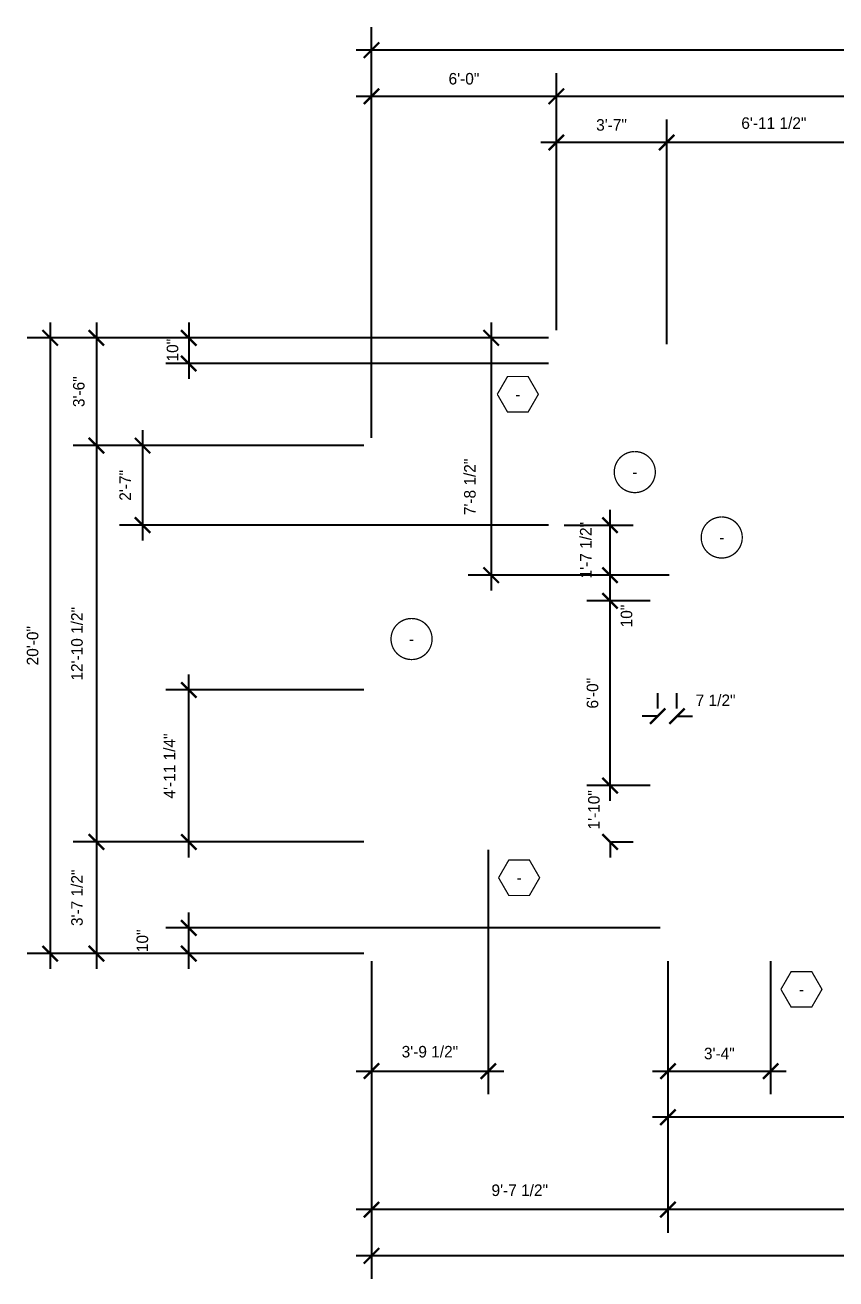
# Model space of a CAD drawing. Extents: x -3307 to 0, y -1500 to 1334.
# Drawn here: x -3306.5 to -2990.6, y -528.5 to -39.9 of the extents above; entities that cross this region are included whole.
import ezdxf

# ---------------------------------------------------------------- set-up
doc = ezdxf.new("R2010")
doc.units = 0
doc.header["$LTSCALE"] = 48
doc.header["$MEASUREMENT"] = 0
doc.header["$PDMODE"] = 3
doc.header["$PDSIZE"] = -2
doc.layers.get('0').update_dxf_attribs({"linetype": 'CONTINUOUS'})
doc.layers.get('DEFPOINTS').update_dxf_attribs({"linetype": 'CONTINUOUS'})
for name, color, linetype in [('A-DIMS', 3, 'CONTINUOUS'), ('A-SYM', 2, 'CONTINUOUS'), ('A-SYM TEXT', 3, 'CONTINUOUS')]:
    doc.layers.add(name, color=color, linetype=linetype)
doc.styles.get("Standard").update_dxf_attribs({"font": 'ERASMD.TTF', "height": 4.5})
doc.dimstyles.new('ARCHITECTURE', dxfattribs={"dimscale": 48, "dimtxt": 0.18, "dimasz": 0.125, "dimexe": 0.1875, "dimexo": 0.0625, "dimgap": 0.09375, "dimtad": 1, "dimdec": 4, "dimzin": 3, "dimdsep": 46, "dimlunit": 4, "dimtxsty": 'Standard', "dimblk1": 'ARCHTICK', "dimblk2": 'ARCHTICK', "dimsah": 1, "dimcen": 0.09375, "dimdle": 0.125, "dimclrd": 1, "dimclre": 1, "dimclrt": 3, "dimadec": 0, "dimazin": 0, "dimtfac": 1, "dimtdec": 4, "dimtofl": 0, "dimtmove": 2, "dimatfit": 3, "dimldrblk": 'ARCHTICK', "dimfxl": 1, "dimfrac": 2, "dimtolj": 1, "dimtzin": 0, "dimarcsym": 0})

# ---------------------------------------------------------------- blocks, each defined once
blk = doc.blocks.new('_ARCHTICK')
at = {"color": 0, "linetype": 'ByBlock', "const_width": 0.15}
blk.add_lwpolyline([(-0.5, -0.5), (0.5, 0.5)], dxfattribs=at)
blk = doc.blocks.new('*D37')
at = {"layer": 'A-DIMS', "color": 1, "lineweight": -2, "transparency": 16777216}
for p, q in [((-3171.54, -404.75), (-3171.54, -528.54)), ((-2469.54, -404.75), (-2469.54, -528.54)), ((-2463.54, -519.54), (-3177.54, -519.54))]:
    blk.add_line(p, q, dxfattribs=at)
at = {"layer": 'DEFPOINTS', "color": 0, "transparency": 16777216}
for p in [(-3171.54, -401.75), (-2469.54, -401.75), (-3171.54, -519.54)]:
    blk.add_point(p, dxfattribs=at)
at = {"layer": 'A-DIMS', "color": 1, "lineweight": -2, "transparency": 16777216, "xscale": 6, "yscale": 6, "zscale": 6, "rotation": 180}
blk.add_blockref('_ARCHTICK', (-3171.54, -519.54), dxfattribs=at)
at = {"layer": 'A-DIMS', "color": 1, "lineweight": -2, "transparency": 16777216, "xscale": 6, "yscale": 6, "zscale": 6}
blk.add_blockref('_ARCHTICK', (-2469.54, -519.54), dxfattribs=at)
at = {"layer": 'A-DIMS', "color": 3, "transparency": 16777216, "insert": (-2820.54, -512.72), "char_height": 4.5, "attachment_point": 5}
blk.add_mtext('\\A1;58\'-6"', dxfattribs=at)
blk = doc.blocks.new('*D39')
at = {"layer": 'A-DIMS', "color": 1, "lineweight": -2, "transparency": 16777216}
for p, q in [((-3056.04, -404.75), (-3056.04, -510.54)), ((-2539.54, -416.75), (-2539.54, -510.54)), ((-2533.54, -501.54), (-3062.04, -501.54))]:
    blk.add_line(p, q, dxfattribs=at)
at = {"layer": 'DEFPOINTS', "color": 0, "transparency": 16777216}
for p in [(-3056.04, -401.75), (-2539.54, -413.75), (-3056.04, -501.54)]:
    blk.add_point(p, dxfattribs=at)
at = {"layer": 'A-DIMS', "color": 1, "lineweight": -2, "transparency": 16777216, "xscale": 6, "yscale": 6, "zscale": 6, "rotation": 180}
blk.add_blockref('_ARCHTICK', (-3056.04, -501.54), dxfattribs=at)
at = {"layer": 'A-DIMS', "color": 1, "lineweight": -2, "transparency": 16777216, "xscale": 6, "yscale": 6, "zscale": 6}
blk.add_blockref('_ARCHTICK', (-2539.54, -501.54), dxfattribs=at)
at = {"layer": 'A-DIMS', "color": 3, "transparency": 16777216, "insert": (-2797.79, -494.01), "char_height": 4.5, "attachment_point": 5}
blk.add_mtext('\\A1;43\'-0 1/2"', dxfattribs=at)
blk = doc.blocks.new('*D40')
at = {"layer": 'A-DIMS', "color": 1, "lineweight": -2, "transparency": 16777216}
for p, q in [((-3171.54, -404.75), (-3171.54, -510.54)), ((-3056.04, -404.75), (-3056.04, -510.54)), ((-3050.04, -501.54), (-3177.54, -501.54))]:
    blk.add_line(p, q, dxfattribs=at)
at = {"layer": 'DEFPOINTS', "color": 0, "transparency": 16777216}
for p in [(-3171.54, -401.75), (-3056.04, -401.75), (-3171.54, -501.54)]:
    blk.add_point(p, dxfattribs=at)
at = {"layer": 'A-DIMS', "color": 1, "lineweight": -2, "transparency": 16777216, "xscale": 6, "yscale": 6, "zscale": 6, "rotation": 180}
blk.add_blockref('_ARCHTICK', (-3171.54, -501.54), dxfattribs=at)
at = {"layer": 'A-DIMS', "color": 1, "lineweight": -2, "transparency": 16777216, "xscale": 6, "yscale": 6, "zscale": 6}
blk.add_blockref('_ARCHTICK', (-3056.04, -501.54), dxfattribs=at)
at = {"layer": 'A-DIMS', "color": 3, "transparency": 16777216, "insert": (-3113.79, -494.01), "char_height": 4.5, "attachment_point": 5}
blk.add_mtext('\\A1;9\'-7 1/2"', dxfattribs=at)
blk = doc.blocks.new('*D50')
at = {"layer": 'A-DIMS', "color": 1, "lineweight": -2, "transparency": 16777216}
for p, q in [((-3056.04, -404.75), (-3056.04, -474.54)), ((-2863.54, -401.25), (-2863.54, -474.54)), ((-2857.54, -465.54), (-3062.04, -465.54))]:
    blk.add_line(p, q, dxfattribs=at)
at = {"layer": 'DEFPOINTS', "color": 0, "transparency": 16777216}
for p in [(-2863.54, -398.25), (-3056.04, -401.75), (-3056.04, -465.54)]:
    blk.add_point(p, dxfattribs=at)
at = {"layer": 'A-DIMS', "color": 1, "lineweight": -2, "transparency": 16777216, "xscale": 6, "yscale": 6, "zscale": 6, "rotation": 180}
blk.add_blockref('_ARCHTICK', (-3056.04, -465.54), dxfattribs=at)
at = {"layer": 'A-DIMS', "color": 1, "lineweight": -2, "transparency": 16777216, "xscale": 6, "yscale": 6, "zscale": 6}
blk.add_blockref('_ARCHTICK', (-2863.54, -465.54), dxfattribs=at)
at = {"layer": 'A-DIMS', "color": 3, "transparency": 16777216, "insert": (-2959.79, -458.01), "char_height": 4.5, "attachment_point": 5}
blk.add_mtext('\\A1;16\'-0 1/2"', dxfattribs=at)
blk = doc.blocks.new('*D51')
at = {"layer": 'A-DIMS', "color": 1, "lineweight": -2, "transparency": 16777216}
for p, q in [((-3126.04, -361.25), (-3126.04, -456.54)), ((-3171.54, -404.75), (-3171.54, -456.54)), ((-3177.54, -447.54), (-3120.04, -447.54))]:
    blk.add_line(p, q, dxfattribs=at)
at = {"layer": 'DEFPOINTS', "color": 0, "transparency": 16777216}
for p in [(-3126.04, -358.25), (-3171.54, -401.75), (-3126.04, -447.54)]:
    blk.add_point(p, dxfattribs=at)
at = {"layer": 'A-DIMS', "color": 1, "lineweight": -2, "transparency": 16777216, "xscale": 6, "yscale": 6, "zscale": 6, "rotation": 180}
blk.add_blockref('_ARCHTICK', (-3171.54, -447.54), dxfattribs=at)
at = {"layer": 'A-DIMS', "color": 1, "lineweight": -2, "transparency": 16777216, "xscale": 6, "yscale": 6, "zscale": 6}
blk.add_blockref('_ARCHTICK', (-3126.04, -447.54), dxfattribs=at)
at = {"layer": 'A-DIMS', "color": 3, "transparency": 16777216, "insert": (-3148.79, -440.01), "char_height": 4.5, "attachment_point": 5}
blk.add_mtext('\\A1;3\'-9 1/2"', dxfattribs=at)
blk = doc.blocks.new('*D52')
at = {"layer": 'A-DIMS', "color": 1, "lineweight": -2, "transparency": 16777216}
for p, q in [((-3056.04, -404.75), (-3056.04, -456.54)), ((-3016.04, -404.75), (-3016.04, -456.54)), ((-3062.04, -447.54), (-3010.04, -447.54))]:
    blk.add_line(p, q, dxfattribs=at)
at = {"layer": 'DEFPOINTS', "color": 0, "transparency": 16777216}
for p in [(-3056.04, -401.75), (-3016.04, -401.75), (-3016.04, -447.54)]:
    blk.add_point(p, dxfattribs=at)
at = {"layer": 'A-DIMS', "color": 1, "lineweight": -2, "transparency": 16777216, "xscale": 6, "yscale": 6, "zscale": 6, "rotation": 180}
blk.add_blockref('_ARCHTICK', (-3056.04, -447.54), dxfattribs=at)
at = {"layer": 'A-DIMS', "color": 1, "lineweight": -2, "transparency": 16777216, "xscale": 6, "yscale": 6, "zscale": 6}
blk.add_blockref('_ARCHTICK', (-3016.04, -447.54), dxfattribs=at)
at = {"layer": 'A-DIMS', "color": 3, "transparency": 16777216, "insert": (-3036.04, -440.72), "char_height": 4.5, "attachment_point": 5}
blk.add_mtext('\\A1;3\'-4"', dxfattribs=at)
blk = doc.blocks.new('*D56')
at = {"layer": 'A-DIMS', "color": 1, "lineweight": -2, "transparency": 16777216}
for p, q in [((-3171.54, -200.75), (-3171.54, -40.63)), ((-2469.54, -158.75), (-2469.54, -40.63)), ((-2463.54, -49.63), (-3177.54, -49.63))]:
    blk.add_line(p, q, dxfattribs=at)
at = {"layer": 'DEFPOINTS', "color": 0, "transparency": 16777216}
for p in [(-3171.54, -49.63), (-2469.54, -161.75), (-3171.54, -203.75)]:
    blk.add_point(p, dxfattribs=at)
at = {"layer": 'A-DIMS', "color": 1, "lineweight": -2, "transparency": 16777216, "xscale": 6, "yscale": 6, "zscale": 6, "rotation": 180}
blk.add_blockref('_ARCHTICK', (-3171.54, -49.63), dxfattribs=at)
at = {"layer": 'A-DIMS', "color": 1, "lineweight": -2, "transparency": 16777216, "xscale": 6, "yscale": 6, "zscale": 6}
blk.add_blockref('_ARCHTICK', (-2469.54, -49.63), dxfattribs=at)
at = {"layer": 'A-DIMS', "color": 3, "transparency": 16777216, "insert": (-2820.54, -42.8), "char_height": 4.5, "attachment_point": 5}
blk.add_mtext('\\A1;58\'-6"', dxfattribs=at)
blk = doc.blocks.new('*D57')
at = {"layer": 'A-DIMS', "color": 1, "lineweight": -2, "transparency": 16777216}
for p, q in [((-3099.54, -158.75), (-3099.54, -58.63)), ((-2469.54, -158.75), (-2469.54, -58.63)), ((-2463.54, -67.63), (-3105.54, -67.63))]:
    blk.add_line(p, q, dxfattribs=at)
at = {"layer": 'DEFPOINTS', "color": 0, "transparency": 16777216}
for p in [(-3099.54, -67.63), (-3099.54, -161.75), (-2469.54, -161.75)]:
    blk.add_point(p, dxfattribs=at)
at = {"layer": 'A-DIMS', "color": 1, "lineweight": -2, "transparency": 16777216, "xscale": 6, "yscale": 6, "zscale": 6, "rotation": 180}
blk.add_blockref('_ARCHTICK', (-3099.54, -67.63), dxfattribs=at)
at = {"layer": 'A-DIMS', "color": 1, "lineweight": -2, "transparency": 16777216, "xscale": 6, "yscale": 6, "zscale": 6}
blk.add_blockref('_ARCHTICK', (-2469.54, -67.63), dxfattribs=at)
at = {"layer": 'A-DIMS', "color": 3, "transparency": 16777216, "insert": (-2784.54, -60.8), "char_height": 4.5, "attachment_point": 5}
blk.add_mtext('\\A1;52\'-6"', dxfattribs=at)
blk = doc.blocks.new('*D58')
at = {"layer": 'A-DIMS', "color": 1, "lineweight": -2, "transparency": 16777216}
for p, q in [((-3171.54, -200.75), (-3171.54, -58.63)), ((-3099.54, -158.75), (-3099.54, -58.63)), ((-3093.54, -67.63), (-3177.54, -67.63))]:
    blk.add_line(p, q, dxfattribs=at)
at = {"layer": 'DEFPOINTS', "color": 0, "transparency": 16777216}
for p in [(-3171.54, -67.63), (-3099.54, -161.75), (-3171.54, -203.75)]:
    blk.add_point(p, dxfattribs=at)
at = {"layer": 'A-DIMS', "color": 1, "lineweight": -2, "transparency": 16777216, "xscale": 6, "yscale": 6, "zscale": 6, "rotation": 180}
blk.add_blockref('_ARCHTICK', (-3171.54, -67.63), dxfattribs=at)
at = {"layer": 'A-DIMS', "color": 1, "lineweight": -2, "transparency": 16777216, "xscale": 6, "yscale": 6, "zscale": 6}
blk.add_blockref('_ARCHTICK', (-3099.54, -67.63), dxfattribs=at)
at = {"layer": 'A-DIMS', "color": 3, "transparency": 16777216, "insert": (-3135.54, -60.8), "char_height": 4.5, "attachment_point": 5}
blk.add_mtext('\\A1;6\'-0"', dxfattribs=at)
blk = doc.blocks.new('*D67')
at = {"layer": 'A-DIMS', "color": 1, "lineweight": -2, "transparency": 16777216}
for p, q in [((-3056.54, -164.25), (-3056.54, -76.63)), ((-2973.04, -164.25), (-2973.04, -76.63)), ((-2967.04, -85.63), (-3062.54, -85.63))]:
    blk.add_line(p, q, dxfattribs=at)
at = {"layer": 'DEFPOINTS', "color": 0, "transparency": 16777216}
for p in [(-3056.54, -85.63), (-3056.54, -167.25), (-2973.04, -167.25)]:
    blk.add_point(p, dxfattribs=at)
at = {"layer": 'A-DIMS', "color": 1, "lineweight": -2, "transparency": 16777216, "xscale": 6, "yscale": 6, "zscale": 6, "rotation": 180}
blk.add_blockref('_ARCHTICK', (-3056.54, -85.63), dxfattribs=at)
at = {"layer": 'A-DIMS', "color": 1, "lineweight": -2, "transparency": 16777216, "xscale": 6, "yscale": 6, "zscale": 6}
blk.add_blockref('_ARCHTICK', (-2973.04, -85.63), dxfattribs=at)
at = {"layer": 'A-DIMS', "color": 3, "transparency": 16777216, "insert": (-3014.79, -78.09), "char_height": 4.5, "attachment_point": 5}
blk.add_mtext('\\A1;6\'-11 1/2"', dxfattribs=at)
blk = doc.blocks.new('*D68')
at = {"layer": 'A-DIMS', "color": 1, "lineweight": -2, "transparency": 16777216}
for p, q in [((-3099.54, -158.75), (-3099.54, -76.63)), ((-3056.54, -164.25), (-3056.54, -76.63)), ((-3050.54, -85.63), (-3105.54, -85.63))]:
    blk.add_line(p, q, dxfattribs=at)
at = {"layer": 'DEFPOINTS', "color": 0, "transparency": 16777216}
for p in [(-3099.54, -85.63), (-3099.54, -161.75), (-3056.54, -167.25)]:
    blk.add_point(p, dxfattribs=at)
at = {"layer": 'A-DIMS', "color": 1, "lineweight": -2, "transparency": 16777216, "xscale": 6, "yscale": 6, "zscale": 6, "rotation": 180}
blk.add_blockref('_ARCHTICK', (-3099.54, -85.63), dxfattribs=at)
at = {"layer": 'A-DIMS', "color": 1, "lineweight": -2, "transparency": 16777216, "xscale": 6, "yscale": 6, "zscale": 6}
blk.add_blockref('_ARCHTICK', (-3056.54, -85.63), dxfattribs=at)
at = {"layer": 'A-DIMS', "color": 3, "transparency": 16777216, "insert": (-3078.04, -78.8), "char_height": 4.5, "attachment_point": 5}
blk.add_mtext('\\A1;3\'-7"', dxfattribs=at)
blk = doc.blocks.new('*D107')
at = {"layer": 'A-DIMS', "color": 1, "lineweight": -2, "transparency": 16777216}
for p, q in [((-3296.74, -155.75), (-3296.74, -407.75)), ((-3102.54, -161.75), (-3305.74, -161.75)), ((-3174.54, -401.75), (-3305.74, -401.75))]:
    blk.add_line(p, q, dxfattribs=at)
at = {"layer": 'DEFPOINTS', "color": 0, "transparency": 16777216}
for p in [(-3099.54, -161.75), (-3296.74, -401.75), (-3171.54, -401.75)]:
    blk.add_point(p, dxfattribs=at)
at = {"layer": 'A-DIMS', "color": 1, "lineweight": -2, "transparency": 16777216, "xscale": 6, "yscale": 6, "zscale": 6}
for p, rotation in [((-3296.74, -161.75), 90), ((-3296.74, -401.75), 270)]:
    blk.add_blockref('_ARCHTICK', p, dxfattribs=dict(at, rotation=rotation))
at = {"layer": 'A-DIMS', "color": 3, "transparency": 16777216, "insert": (-3303.56, -281.75), "char_height": 4.5, "attachment_point": 5, "rotation": 90}
blk.add_mtext('\\A1;20\'-0"', dxfattribs=at)
blk = doc.blocks.new('*D108')
at = {"layer": 'A-DIMS', "color": 1, "lineweight": -2, "transparency": 16777216}
for p, q in [((-3278.74, -155.75), (-3278.74, -209.75)), ((-3102.54, -161.75), (-3287.74, -161.75)), ((-3174.54, -203.75), (-3287.74, -203.75))]:
    blk.add_line(p, q, dxfattribs=at)
at = {"layer": 'DEFPOINTS', "color": 0, "transparency": 16777216}
for p in [(-3099.54, -161.75), (-3278.74, -203.75), (-3171.54, -203.75)]:
    blk.add_point(p, dxfattribs=at)
at = {"layer": 'A-DIMS', "color": 1, "lineweight": -2, "transparency": 16777216, "xscale": 6, "yscale": 6, "zscale": 6}
for p, rotation in [((-3278.74, -161.75), 90), ((-3278.74, -203.75), 270)]:
    blk.add_blockref('_ARCHTICK', p, dxfattribs=dict(at, rotation=rotation))
at = {"layer": 'A-DIMS', "color": 3, "transparency": 16777216, "insert": (-3285.56, -182.75), "char_height": 4.5, "attachment_point": 5, "rotation": 90}
blk.add_mtext('\\A1;3\'-6"', dxfattribs=at)
blk = doc.blocks.new('*D109')
at = {"layer": 'A-DIMS', "color": 1, "lineweight": -2, "transparency": 16777216}
for p, q in [((-3278.74, -197.75), (-3278.74, -364.25)), ((-3174.54, -203.75), (-3287.74, -203.75)), ((-3174.54, -358.25), (-3287.74, -358.25))]:
    blk.add_line(p, q, dxfattribs=at)
at = {"layer": 'DEFPOINTS', "color": 0, "transparency": 16777216}
for p in [(-3171.54, -203.75), (-3278.74, -358.25), (-3171.54, -358.25)]:
    blk.add_point(p, dxfattribs=at)
at = {"layer": 'A-DIMS', "color": 1, "lineweight": -2, "transparency": 16777216, "xscale": 6, "yscale": 6, "zscale": 6}
for p, rotation in [((-3278.74, -203.75), 90), ((-3278.74, -358.25), 270)]:
    blk.add_blockref('_ARCHTICK', p, dxfattribs=dict(at, rotation=rotation))
at = {"layer": 'A-DIMS', "color": 3, "transparency": 16777216, "insert": (-3286.27, -281), "char_height": 4.5, "attachment_point": 5, "rotation": 90}
blk.add_mtext('\\A1;12\'-10 1/2"', dxfattribs=at)
blk = doc.blocks.new('*D110')
at = {"layer": 'A-DIMS', "color": 1, "lineweight": -2, "transparency": 16777216}
for p, q in [((-3278.74, -352.25), (-3278.74, -407.75)), ((-3174.54, -358.25), (-3287.74, -358.25)), ((-3174.54, -401.75), (-3287.74, -401.75))]:
    blk.add_line(p, q, dxfattribs=at)
at = {"layer": 'DEFPOINTS', "color": 0, "transparency": 16777216}
for p in [(-3171.54, -358.25), (-3278.74, -401.75), (-3171.54, -401.75)]:
    blk.add_point(p, dxfattribs=at)
at = {"layer": 'A-DIMS', "color": 1, "lineweight": -2, "transparency": 16777216, "xscale": 6, "yscale": 6, "zscale": 6}
for p, rotation in [((-3278.74, -358.25), 90), ((-3278.74, -401.75), 270)]:
    blk.add_blockref('_ARCHTICK', p, dxfattribs=dict(at, rotation=rotation))
at = {"layer": 'A-DIMS', "color": 3, "transparency": 16777216, "insert": (-3286.27, -380), "char_height": 4.5, "attachment_point": 5, "rotation": 90}
blk.add_mtext('\\A1;3\'-7 1/2"', dxfattribs=at)
blk = doc.blocks.new('*D111')
at = {"layer": 'A-DIMS', "color": 1, "lineweight": -2, "transparency": 16777216}
for p, q in [((-3242.74, -155.75), (-3242.74, -177.75)), ((-3102.54, -161.75), (-3251.74, -161.75)), ((-3102.54, -171.75), (-3251.74, -171.75))]:
    blk.add_line(p, q, dxfattribs=at)
at = {"layer": 'DEFPOINTS', "color": 0, "transparency": 16777216}
for p in [(-3099.54, -161.75), (-3242.74, -171.75), (-3099.54, -171.75)]:
    blk.add_point(p, dxfattribs=at)
at = {"layer": 'A-DIMS', "color": 1, "lineweight": -2, "transparency": 16777216, "xscale": 6, "yscale": 6, "zscale": 6}
for p, rotation in [((-3242.74, -161.75), 90), ((-3242.74, -171.75), 270)]:
    blk.add_blockref('_ARCHTICK', p, dxfattribs=dict(at, rotation=rotation))
at = {"layer": 'A-DIMS', "color": 3, "transparency": 16777216, "insert": (-3249.05, -166.54), "char_height": 4.5, "attachment_point": 5, "rotation": 90}
blk.add_mtext('\\A1;10"', dxfattribs=at)
blk = doc.blocks.new('*D112')
at = {"layer": 'A-DIMS', "color": 1, "lineweight": -2, "transparency": 16777216}
for p, q in [((-3260.74, -197.75), (-3260.74, -240.75)), ((-3174.54, -203.75), (-3269.74, -203.75)), ((-3102.54, -234.75), (-3269.74, -234.75))]:
    blk.add_line(p, q, dxfattribs=at)
at = {"layer": 'DEFPOINTS', "color": 0, "transparency": 16777216}
for p in [(-3171.54, -203.75), (-3260.74, -234.75), (-3099.54, -234.75)]:
    blk.add_point(p, dxfattribs=at)
at = {"layer": 'A-DIMS', "color": 1, "lineweight": -2, "transparency": 16777216, "xscale": 6, "yscale": 6, "zscale": 6}
for p, rotation in [((-3260.74, -203.75), 90), ((-3260.74, -234.75), 270)]:
    blk.add_blockref('_ARCHTICK', p, dxfattribs=dict(at, rotation=rotation))
at = {"layer": 'A-DIMS', "color": 3, "transparency": 16777216, "insert": (-3267.52, -219.25), "char_height": 4.5, "attachment_point": 5, "rotation": 90}
blk.add_mtext('\\A1;2\'-7"', dxfattribs=at)
blk = doc.blocks.new('*D113')
at = {"layer": 'A-DIMS', "color": 1, "lineweight": -2, "transparency": 16777216}
for p, q in [((-3242.74, -407.75), (-3242.74, -385.75)), ((-3059.04, -391.75), (-3251.74, -391.75)), ((-3174.54, -401.75), (-3251.74, -401.75))]:
    blk.add_line(p, q, dxfattribs=at)
at = {"layer": 'DEFPOINTS', "color": 0, "transparency": 16777216}
for p in [(-3242.74, -391.75), (-3056.04, -391.75), (-3171.54, -401.75)]:
    blk.add_point(p, dxfattribs=at)
at = {"layer": 'A-DIMS', "color": 1, "lineweight": -2, "transparency": 16777216, "xscale": 6, "yscale": 6, "zscale": 6}
for p, rotation in [((-3242.74, -391.75), 90), ((-3242.74, -401.75), 270)]:
    blk.add_blockref('_ARCHTICK', p, dxfattribs=dict(at, rotation=rotation))
at = {"layer": 'A-DIMS', "color": 3, "transparency": 16777216, "insert": (-3260.81, -396.75), "char_height": 4.5, "attachment_point": 5, "rotation": 90}
blk.add_mtext('\\A1;10"', dxfattribs=at)
blk = doc.blocks.new('*D114')
at = {"layer": 'A-DIMS', "color": 1, "lineweight": -2, "transparency": 16777216}
for p, q in [((-3242.74, -364.25), (-3242.74, -293)), ((-3174.54, -299), (-3251.74, -299)), ((-3174.54, -358.25), (-3251.74, -358.25))]:
    blk.add_line(p, q, dxfattribs=at)
at = {"layer": 'DEFPOINTS', "color": 0, "transparency": 16777216}
for p in [(-3242.74, -299), (-3171.54, -299), (-3171.54, -358.25)]:
    blk.add_point(p, dxfattribs=at)
at = {"layer": 'A-DIMS', "color": 1, "lineweight": -2, "transparency": 16777216, "xscale": 6, "yscale": 6, "zscale": 6}
for p, rotation in [((-3242.74, -299), 90), ((-3242.74, -358.25), 270)]:
    blk.add_blockref('_ARCHTICK', p, dxfattribs=dict(at, rotation=rotation))
at = {"layer": 'A-DIMS', "color": 3, "transparency": 16777216, "insert": (-3250.23, -328.63), "char_height": 4.5, "attachment_point": 5, "rotation": 90}
blk.add_mtext('\\A1;4\'-11 1/4"', dxfattribs=at)
blk = doc.blocks.new('*D115')
at = {"layer": 'A-DIMS', "color": 1, "lineweight": -2, "transparency": 16777216}
for p, q in [((-3078.61, -336.25), (-3078.61, -330.25)), ((-3063.04, -336.25), (-3087.61, -336.25)), ((-3078.61, -358.25), (-3078.61, -364.25)), ((-3078.04, -358.25), (-3069.61, -358.25))]:
    blk.add_line(p, q, dxfattribs=at)
at = {"layer": 'DEFPOINTS', "color": 0, "transparency": 16777216}
for p in [(-3078.61, -336.25), (-3060.04, -336.25), (-3081.04, -358.25)]:
    blk.add_point(p, dxfattribs=at)
at = {"layer": 'A-DIMS', "color": 1, "lineweight": -2, "transparency": 16777216, "xscale": 6, "yscale": 6, "zscale": 6}
for p, rotation in [((-3078.61, -336.25), 270), ((-3078.61, -358.25), 90)]:
    blk.add_blockref('_ARCHTICK', p, dxfattribs=dict(at, rotation=rotation))
at = {"layer": 'A-DIMS', "color": 3, "transparency": 16777216, "insert": (-3084.89, -345.71), "char_height": 4.5, "attachment_point": 5, "rotation": 90}
blk.add_mtext('\\A1;1\'-10"', dxfattribs=at)
blk = doc.blocks.new('*D116')
at = {"layer": 'A-DIMS', "color": 1, "lineweight": -2, "transparency": 16777216}
for p, q in [((-3078.61, -342.25), (-3078.61, -258.25)), ((-3063.04, -264.25), (-3087.61, -264.25)), ((-3063.04, -336.25), (-3087.61, -336.25))]:
    blk.add_line(p, q, dxfattribs=at)
at = {"layer": 'DEFPOINTS', "color": 0, "transparency": 16777216}
for p in [(-3078.61, -264.25), (-3060.04, -264.25), (-3060.04, -336.25)]:
    blk.add_point(p, dxfattribs=at)
at = {"layer": 'A-DIMS', "color": 1, "lineweight": -2, "transparency": 16777216, "xscale": 6, "yscale": 6, "zscale": 6}
for p, rotation in [((-3078.61, -264.25), 90), ((-3078.61, -336.25), 270)]:
    blk.add_blockref('_ARCHTICK', p, dxfattribs=dict(at, rotation=rotation))
at = {"layer": 'A-DIMS', "color": 3, "transparency": 16777216, "insert": (-3085.43, -300.25), "char_height": 4.5, "attachment_point": 5, "rotation": 90}
blk.add_mtext('\\A1;6\'-0"', dxfattribs=at)
blk = doc.blocks.new('*D117')
at = {"layer": 'A-DIMS', "color": 1, "lineweight": -2, "transparency": 16777216}
for p, q in [((-3078.61, -270.25), (-3078.61, -248.25)), ((-3055.54, -254.25), (-3087.61, -254.25)), ((-3063.04, -264.25), (-3087.61, -264.25))]:
    blk.add_line(p, q, dxfattribs=at)
at = {"layer": 'DEFPOINTS', "color": 0, "transparency": 16777216}
for p in [(-3078.61, -254.25), (-3052.54, -254.25), (-3060.04, -264.25)]:
    blk.add_point(p, dxfattribs=at)
at = {"layer": 'A-DIMS', "color": 1, "lineweight": -2, "transparency": 16777216, "xscale": 6, "yscale": 6, "zscale": 6}
for p, rotation in [((-3078.61, -254.25), 90), ((-3078.61, -264.25), 270)]:
    blk.add_blockref('_ARCHTICK', p, dxfattribs=dict(at, rotation=rotation))
at = {"layer": 'A-DIMS', "color": 3, "transparency": 16777216, "insert": (-3072.18, -270.18), "char_height": 4.5, "attachment_point": 5, "rotation": 90}
blk.add_mtext('\\A1;10"', dxfattribs=at)
blk = doc.blocks.new('*D118')
at = {"layer": 'A-DIMS', "color": 1, "lineweight": -2, "transparency": 16777216}
for p, q in [((-3078.61, -260.25), (-3078.61, -228.75)), ((-3096.54, -234.75), (-3069.61, -234.75)), ((-3055.54, -254.25), (-3087.61, -254.25))]:
    blk.add_line(p, q, dxfattribs=at)
at = {"layer": 'DEFPOINTS', "color": 0, "transparency": 16777216}
for p in [(-3099.54, -234.75), (-3078.61, -234.75), (-3052.54, -254.25)]:
    blk.add_point(p, dxfattribs=at)
at = {"layer": 'A-DIMS', "color": 1, "lineweight": -2, "transparency": 16777216, "xscale": 6, "yscale": 6, "zscale": 6}
for p, rotation in [((-3078.61, -234.75), 90), ((-3078.61, -254.25), 270)]:
    blk.add_blockref('_ARCHTICK', p, dxfattribs=dict(at, rotation=rotation))
at = {"layer": 'A-DIMS', "color": 3, "transparency": 16777216, "insert": (-3088.05, -244.5), "char_height": 4.5, "attachment_point": 5, "rotation": 90}
blk.add_mtext('\\A1;1\'-7 1/2"', dxfattribs=at)
blk = doc.blocks.new('*D119')
at = {"layer": 'A-DIMS', "color": 1, "lineweight": -2, "transparency": 16777216}
for p, q in [((-3124.94, -155.75), (-3124.94, -260.25)), ((-3102.54, -161.75), (-3133.94, -161.75)), ((-3063.04, -254.25), (-3133.94, -254.25))]:
    blk.add_line(p, q, dxfattribs=at)
at = {"layer": 'DEFPOINTS', "color": 0, "transparency": 16777216}
for p in [(-3099.54, -161.75), (-3124.94, -254.25), (-3060.04, -254.25)]:
    blk.add_point(p, dxfattribs=at)
at = {"layer": 'A-DIMS', "color": 1, "lineweight": -2, "transparency": 16777216, "xscale": 6, "yscale": 6, "zscale": 6}
for p, rotation in [((-3124.94, -161.75), 90), ((-3124.94, -254.25), 270)]:
    blk.add_blockref('_ARCHTICK', p, dxfattribs=dict(at, rotation=rotation))
at = {"layer": 'A-DIMS', "color": 3, "transparency": 16777216, "insert": (-3133.19, -219.86), "char_height": 4.5, "attachment_point": 5, "rotation": 90}
blk.add_mtext('\\A1;7\'-8 1/2"', dxfattribs=at)
blk = doc.blocks.new('*D125')
at = {"layer": 'A-DIMS', "color": 1, "lineweight": -2, "transparency": 16777216}
for p, q in [((-3060.04, -306.19), (-3060.04, -300.19)), ((-3052.54, -306.19), (-3052.54, -300.19)), ((-3060.04, -309.19), (-3066.04, -309.19)), ((-3052.54, -309.19), (-3046.54, -309.19))]:
    blk.add_line(p, q, dxfattribs=at)
at = {"layer": 'DEFPOINTS', "color": 0, "transparency": 16777216}
for p in [(-3060.04, -309.19), (-3060.04, -309.19), (-3052.54, -309.19)]:
    blk.add_point(p, dxfattribs=at)
at = {"layer": 'A-DIMS', "color": 1, "lineweight": -2, "transparency": 16777216, "xscale": 6, "yscale": 6, "zscale": 6}
blk.add_blockref('_ARCHTICK', (-3060.04, -309.19), dxfattribs=at)
at = {"layer": 'A-DIMS', "color": 1, "lineweight": -2, "transparency": 16777216, "xscale": 6, "yscale": 6, "zscale": 6, "rotation": 180}
blk.add_blockref('_ARCHTICK', (-3052.54, -309.19), dxfattribs=at)
at = {"layer": 'A-DIMS', "color": 3, "transparency": 16777216, "insert": (-3037.49, -303.06), "char_height": 4.5, "attachment_point": 5}
blk.add_mtext('\\A1;7 1/2"', dxfattribs=at)

msp = doc.modelspace()

# ---------------------------------------------------------------- linework, layer by layer
at = {"layer": 'A-SYM', "color": 1, "const_width": 0.5}
for points in [[(-3122.54031, -183.75217), (-3118.54156, -190.6782), (-3110.54156, -190.6782), (-3106.54156, -183.75), (-3110.54156, -176.8218), (-3118.54156, -176.8218), (-3122.54051, -183.74817)], [(-3122.04031, -372.18037), (-3118.04156, -379.10641), (-3110.04156, -379.10641), (-3106.04156, -372.1782), (-3110.04156, -365.25), (-3118.04156, -365.25), (-3122.04051, -372.17637)], [(-3012.04031, -415.68037), (-3008.04156, -422.60641), (-3000.04156, -422.60641), (-2996.04156, -415.6782), (-3000.04156, -408.75), (-3008.04156, -408.75), (-3012.04051, -415.67637)]]:
    msp.add_lwpolyline(points, dxfattribs=at)
for points in [[(-3068.97694, -206.07104, 458.365508884), (-3068.90713, -206.07134, 458.365508884)], [(-3035.10523, -231.57285, 458.365508884), (-3035.03542, -231.57315, 458.365508884)], [(-3155.94349, -271.14124, 458.365508884), (-3155.87368, -271.14154, 458.365508884)]]:
    msp.add_lwpolyline(points, format="xyb", dxfattribs=at)

# ---------------------------------------------------------------- texts
at = {"layer": 'A-SYM TEXT', "color": 1, "char_height": 4.5, "width": 16, "attachment_point": 5}
for insert in [(-3114.54094, -183.75), (-3068.97694, -214.071), (-3035.10523, -239.57281), (-3155.94349, -279.1412), (-3114.04094, -372.1782), (-3004.04094, -415.6782)]:
    msp.add_mtext('-', dxfattribs=dict(at, insert=insert))

# ---------------------------------------------------------------- dimensions: what is measured, and where the dimension line sits
at = {"layer": 'A-DIMS'}
for base, p1, p2, picture, middle in [((-3171.54156, -49.62622), (-2469.54156, -161.75), (-3171.54156, -203.75), '*D56', (-2820.54156, -42.80369)), ((-3171.54156, -67.62622), (-3099.54156, -161.75), (-3171.54156, -203.75), '*D58', (-3135.54156, -60.80369)), ((-3099.54156, -67.62622), (-2469.54156, -161.75), (-3099.54156, -161.75), '*D57', (-2784.54156, -60.80369)), ((-3056.54156, -85.62622), (-2973.04156, -167.25), (-3056.54156, -167.25), '*D67', (-3014.79156, -78.0949)), ((-3099.54156, -85.62622), (-3056.54156, -167.25), (-3099.54156, -161.75), '*D68', (-3078.04156, -78.80369)), ((-3126.04156, -447.54475), (-3171.54156, -401.75), (-3126.04156, -358.25), '*D51', (-3148.79156, -440.01343)), ((-3056.04156, -465.54475), (-2863.54156, -398.25), (-3056.04156, -401.75), '*D50', (-2959.79156, -458.01343)), ((-3171.54156, -519.54475), (-2469.54156, -401.75), (-3171.54156, -401.75), '*D37', (-2820.54156, -512.72222)), ((-3171.54156, -501.54475), (-3056.04156, -401.75), (-3171.54156, -401.75), '*D40', (-3113.79156, -494.01343)), ((-3056.04156, -501.54475), (-2539.54156, -413.75), (-3056.04156, -401.75), '*D39', (-2797.79156, -494.01343)), ((-3016.04156, -447.54475), (-3056.04156, -401.75), (-3016.04156, -401.75), '*D52', (-3036.04156, -440.72222))]:
    dim = msp.add_linear_dim(base=base, p1=p1, p2=p2, dimstyle='ARCHITECTURE', dxfattribs=at)
    dim.commit()
    dim.dimension.update_dxf_attribs({"geometry": picture, "text_midpoint": middle})
for base, p1, p2, picture, middle in [((-3296.73638, -401.75), (-3099.54156, -161.75), (-3171.54156, -401.75), '*D107', (-3303.5589, -281.75)), ((-3278.73638, -203.75), (-3099.54156, -161.75), (-3171.54156, -203.75), '*D108', (-3285.5589, -182.75)), ((-3278.73638, -358.25), (-3171.54156, -203.75), (-3171.54156, -358.25), '*D109', (-3286.2677, -281)), ((-3260.73638, -234.75), (-3171.54156, -203.75), (-3099.54156, -234.75), '*D112', (-3267.52264, -219.25)), ((-3078.60926, -264.25), (-3060.04156, -336.25), (-3060.04156, -264.25), '*D116', (-3085.43179, -300.25)), ((-3242.73638, -299), (-3171.54156, -358.25), (-3171.54156, -299), '*D114', (-3250.23143, -328.625)), ((-3278.73638, -401.75), (-3171.54156, -358.25), (-3171.54156, -401.75), '*D110', (-3286.2677, -380)), ((-3242.73638, -391.75), (-3171.54156, -401.75), (-3056.04156, -391.75), '*D113', (-3260.8089, -396.75))]:
    dim = msp.add_linear_dim(base=base, p1=p1, p2=p2, angle=90, dimstyle='ARCHITECTURE', dxfattribs=at)
    dim.commit()
    dim.dimension.update_dxf_attribs({"geometry": picture, "text_midpoint": middle})
for base, p1, p2, picture, middle in [((-3242.73638, -171.75), (-3099.54156, -161.75), (-3099.54156, -171.75), '*D111', (-3249.04555, -166.53893)), ((-3124.93711, -254.25), (-3099.54156, -161.75), (-3060.04156, -254.25), '*D119', (-3133.18621, -219.86249)), ((-3078.60926, -234.75), (-3052.54156, -254.25), (-3099.54156, -234.75), '*D118', (-3088.05267, -244.5)), ((-3078.60926, -254.25), (-3060.04156, -264.25), (-3052.54156, -254.25), '*D117', (-3072.17746, -270.18288)), ((-3078.60926, -336.25), (-3081.04156, -358.25), (-3060.04156, -336.25), '*D115', (-3084.89047, -345.7132))]:
    dim = msp.add_linear_dim(base=base, p1=p1, p2=p2, angle=90, dimstyle='ARCHITECTURE', dxfattribs=at)
    dim.commit()
    dim.dimension.update_dxf_attribs({"geometry": picture, "text_midpoint": middle, "dimtype": 160})
dim = msp.add_linear_dim(base=(-3060.04156, -309.18685), p1=(-3052.54156, -309.18685), p2=(-3060.04156, -309.18685), dimstyle='ARCHITECTURE', dxfattribs=at)
dim.commit()
dim.dimension.update_dxf_attribs({"geometry": '*D125', "text_midpoint": (-3037.4928, -303.05957), "dimtype": 160})

doc.saveas('drawing.dxf')
